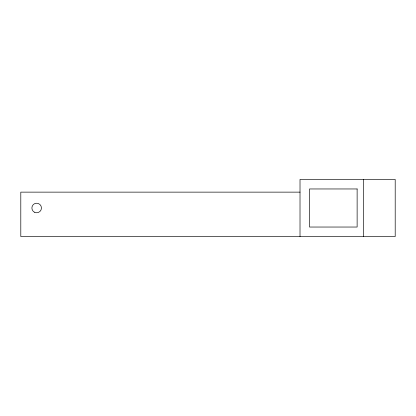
<?xml version="1.0" encoding="UTF-8"?>
<svg xmlns="http://www.w3.org/2000/svg" width="416" height="416" viewBox="0 0 416 416"><rect width="100%" height="100%" fill="white"/><g stroke="black" fill="none" stroke-linecap="round" stroke-linejoin="round"><path stroke-width="0.62" d="M300.035 192.135L20.8 192.135L20.8 236.558L395.2 236.558L395.2 179.442L300.014 179.442L300.014 236.558M363.47 179.442L363.47 236.558M357.126 188.963L309.53 188.963L309.53 227.037L357.126 227.037L357.126 188.963M34.268 212.15A4.789 4.789 0 0 0 41.454 208A4.789 4.789 0 0 0 34.268 203.85A4.789 4.789 0 0 0 34.268 212.15"/></g></svg>
